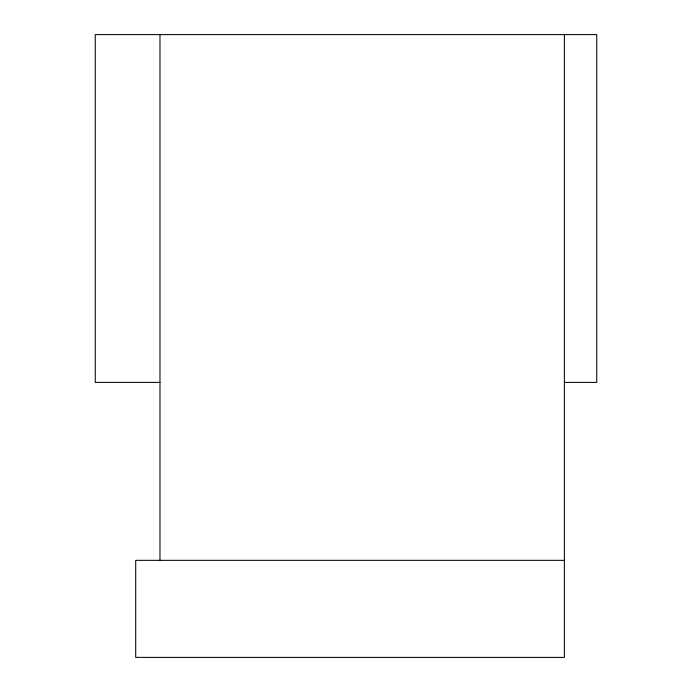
<?xml version="1.0" encoding="UTF-8"?>
<svg xmlns="http://www.w3.org/2000/svg" width="692" height="692" viewBox="0 0 692 692"><rect width="100%" height="100%" fill="white"/><g stroke="black" fill="none" stroke-linecap="round" stroke-linejoin="round"><path stroke-width="1.04" d="M159.973 382.399L95.262 382.399L95.262 34.6L596.738 34.6L596.738 382.399L564.387 382.399M564.387 560.338L135.701 560.338L135.701 657.4L564.387 657.4L564.387 34.6M159.973 34.6L159.973 560.338"/></g></svg>
